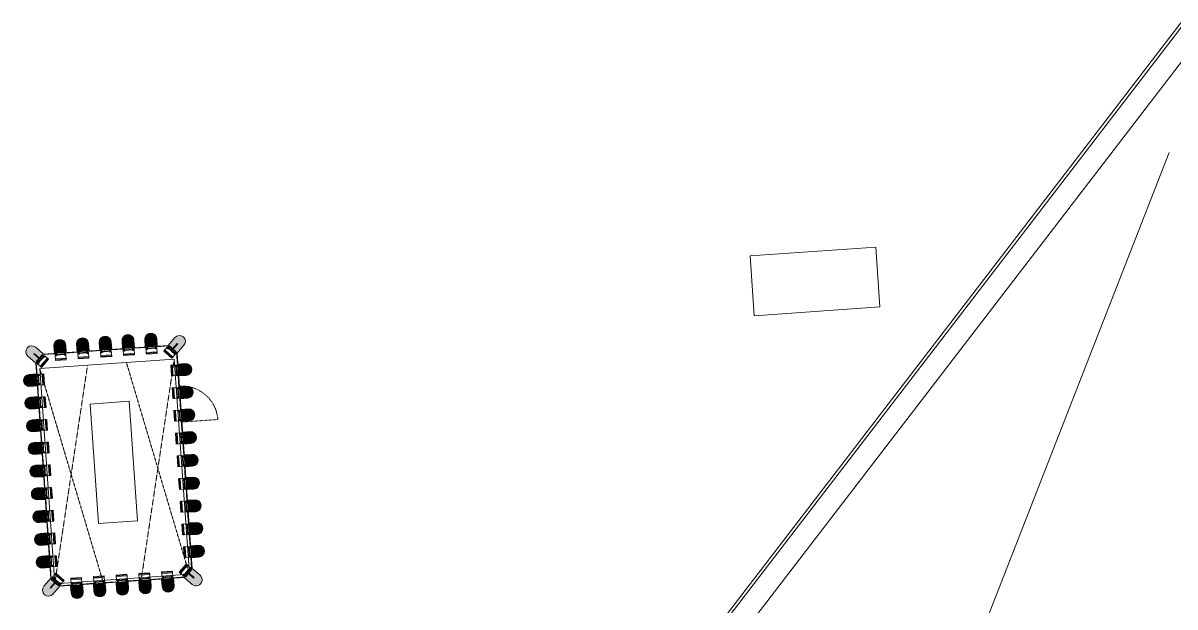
# Model space of a CAD drawing. Header units: millimetres. Extents: x 306 to 836129804, y -168137 to 818603917.
# Drawn here: x 833860512 to 833879721, y 818009146 to 818018891 of the extents above; entities that cross this region are included whole.
import ezdxf

# ---------------------------------------------------------------- set-up
doc = ezdxf.new("R2010")
doc.units = ezdxf.units.MM
doc.header["$LTSCALE"] = 3
doc.linetypes.add('Dash', pattern=[6, 3, -3])
doc.linetypes.add('Overhead', pattern=[1.8, 1.2, -0.6])
for name, color, linetype, lineweight in [('A-010-M_LINE', 251, 'Continuous', 13), ('A-010-M_LINE-T', 251, 'Continuous', 13), ('A-214-M_CURT_WALL', 251, 'Continuous', 13), ('A-215-M_CURT_PANEL', 251, 'Continuous', 13), ('A-215-MH_CURT_PANEL', 251, 'Dash', 13), ('A-340-M_RAILING', 251, 'Continuous', 13), ('A-810-M_ROOMS', 251, 'Continuous', 13), ('S-280-M_COLUMN', 253, 'Continuous', 9), ('Z-060-M_DETAIL', 253, 'Continuous', 5), ('Z-060-M_LINE_MEDIUM', 253, 'Continuous', 9)]:
    doc.layers.add(name, color=color, linetype=linetype, lineweight=lineweight)
doc.layers.add('UAJ-00XREF', color=7, linetype='Continuous')

# ---------------------------------------------------------------- blocks, each defined once
blk = doc.blocks.new('ARC_CWP_PERFORATED METAL_STRAIGHT - ARC_CWP_PERFORATED METAL_STRAIGHT-39453977-0300')
at = {"layer": 'A-215-M_CURT_PANEL', "lineweight": 9}
for p, q in [((-98, 8), (100, 8)), ((100, 5), (-95, 5)), ((100, 5), (100, 8))]:
    blk.add_line(p, q, dxfattribs=at)
blk = doc.blocks.new('ARC_CWP_PERFORATED METAL_STRAIGHT - ARC_CWP_PERFORATED METAL_STRAIGHT-39453995-0300')
at = {"layer": 'A-215-M_CURT_PANEL', "lineweight": 9}
for p, q in [((-98, -8), (100, -8)), ((100, -5), (-95, -5)), ((100, -5), (100, -8))]:
    blk.add_line(p, q, dxfattribs=at)
blk = doc.blocks.new('Circular Mullion - Perforated Mesh-26022574-0300')
at = {"layer": 'A-214-M_CURT_WALL'}
blk.add_hatch(color=256, dxfattribs=at).paths.add_polyline_path([(71, -246), (87, -225), (97, -197), (100, -175), (100, 0), (-100, 0), (-100, -175), (-97, -201), (-87, -225), (-71, -246), (-50, -262), (-26, -272), (0, -275), (26, -272), (50, -262)], flags=0)
at = {"layer": 'Z-060-M_DETAIL'}
for p, q in [((-100, 0), (-100, -175)), ((100, 0), (-100, 0)), ((-90, 120), (90, 120)), ((-90, 21), (-90, 120)), ((90, 108), (-90, 108)), ((-90, 108), (-90, 93)), ((-90, 93), (90, 93)), ((90, 33), (-90, 33)), ((90, 21), (-90, 21)), ((-75, 45), (-65, 45)), ((-75, 0), (-75, 45)), ((-65, 45), (-65, 0)), ((65, 45), (75, 45)), ((65, 0), (65, 45)), ((75, 45), (75, 0)), ((90, 120), (90, 21)), ((90, 93), (90, 108)), ((-75, 0), (-75, -10)), ((-65, 0), (-75, 0)), ((-75, -10), (75, -10)), ((-5, -125), (-5, 0)), ((5, -125), (-5, -125)), ((5, -125), (5, 0)), ((75, 0), (65, 0)), ((75, -10), (75, 0)), ((100, -175), (100, 0))]:
    blk.add_line(p, q, dxfattribs=at)
blk.add_arc((0, -175), 100, 180, 360, dxfattribs=at)
blk = doc.blocks.new('ARC_CWP_PERFORATED METAL_STRAIGHT - ARC_CWP_PERFORATED METAL_STRAIGHT-39453997-0300')
at = {"layer": 'A-215-M_CURT_PANEL', "lineweight": 9}
for p, q in [((-98, 8), (100, 8)), ((100, 5), (-95, 5)), ((100, 5), (100, 8))]:
    blk.add_line(p, q, dxfattribs=at)
blk = doc.blocks.new('ARC_CWP_PERFORATED METAL_STRAIGHT - ARC_CWP_PERFORATED METAL_STRAIGHT-V7-0300')
at = {"layer": 'A-215-M_CURT_PANEL', "lineweight": 9}
for p, q in [((-98, -8), (100, -8)), ((100, -5), (-95, -5)), ((100, -5), (100, -8))]:
    blk.add_line(p, q, dxfattribs=at)
blk = doc.blocks.new('Top Rail Type - Top Rail_Internal_-22321310-0300')
at = {"layer": 'A-340-M_RAILING'}
for p, q in [((64267, 73296), (82611, 94030)), ((64305, 73262), (82649, 93997))]:
    blk.add_line(p, q, dxfattribs=at)
blk = doc.blocks.new('ARC_CWP_PERFORATED METAL_STRAIGHT - ARC_CWP_PERFORATED METAL_STRAIGHT-V217-0300')
at = {"layer": 'A-215-M_CURT_PANEL', "lineweight": 9}
for p, q in [((100, -5), (-100, -5)), ((-100, -5), (-100, -8)), ((-100, -8), (100, -8)), ((100, -5), (100, -8))]:
    blk.add_line(p, q, dxfattribs=at)
blk = doc.blocks.new('Circular Mullion - ARC_225mm CERAMIC MULLION-27539017-0300')
at = {"layer": 'Z-060-M_DETAIL', "lineweight": 9}
blk.add_hatch(color=256, dxfattribs=at).paths.add_polyline_path([(100, -125), (97, -151), (87, -175), (71, -196), (50, -212), (26, -222), (0, -225), (-26, -222), (-50, -212), (-71, -196), (-87, -175), (-97, -151), (-100, -125), (-100, 0), (100, 0)], flags=0)
at = {"layer": 'Z-060-M_DETAIL'}
for p, q in [((-90, 120), (90, 120)), ((-90, 21), (-90, 120)), ((90, 108), (-90, 108)), ((-90, 108), (-90, 93)), ((-90, 93), (90, 93)), ((90, 33), (-90, 33)), ((90, 21), (-90, 21)), ((-75, 45), (-65, 45)), ((-75, 0), (-75, 45)), ((-65, 45), (-65, 0)), ((65, 45), (75, 45)), ((65, 0), (65, 45)), ((75, 45), (75, 0)), ((90, 120), (90, 21)), ((90, 93), (90, 108)), ((-75, 0), (-75, -10)), ((-65, 0), (-75, 0)), ((-75, -10), (75, -10)), ((-5, -125), (-5, 0)), ((5, -125), (-5, -125)), ((5, -125), (5, 0)), ((75, 0), (65, 0)), ((75, -10), (75, 0))]:
    blk.add_line(p, q, dxfattribs=at)
at = {"layer": 'Z-060-M_LINE_MEDIUM'}
for p, q in [((100, 0), (-100, 0)), ((-100, 0), (-100, -125)), ((100, -125), (100, 0))]:
    blk.add_line(p, q, dxfattribs=at)
blk.add_arc((0, -125), 100, 180, 360, dxfattribs=at)
blk = doc.blocks.new('ARC_CWP_PERFORATED METAL_STRAIGHT - ARC_CWP_PERFORATED METAL_STRAIGHT-V206-0300')
at = {"layer": 'A-215-M_CURT_PANEL', "lineweight": 9}
for p, q in [((95, -5), (-100, -5)), ((-100, -5), (-100, -8)), ((-100, -8), (98, -8))]:
    blk.add_line(p, q, dxfattribs=at)
blk = doc.blocks.new('ARC_CWP_PERFORATED METAL_STRAIGHT - ARC_CWP_PERFORATED METAL_STRAIGHT-V218-0300')
at = {"layer": 'A-215-M_CURT_PANEL', "lineweight": 9}
for p, q in [((-100, 5), (-100, 8)), ((-100, 8), (98, 8)), ((95, 5), (-100, 5))]:
    blk.add_line(p, q, dxfattribs=at)
blk = doc.blocks.new('ARC_CWP_PERFORATED METAL_STRAIGHT - ARC_CWP_PERFORATED METAL_STRAIGHT-V219-0300')
at = {"layer": 'A-215-M_CURT_PANEL', "lineweight": 9}
for p, q in [((100, -5), (-100, -5)), ((-100, -5), (-100, -8)), ((-100, -8), (100, -8)), ((100, -5), (100, -8))]:
    blk.add_line(p, q, dxfattribs=at)
blk = doc.blocks.new('ARC_CWP_PERFORATED METAL_STRAIGHT - ARC_CWP_PERFORATED METAL_STRAIGHT-39454075-0300')
at = {"layer": 'A-215-M_CURT_PANEL', "lineweight": 9}
for p, q in [((100, -5), (-100, -5)), ((-100, -5), (-100, -8)), ((-100, -8), (100, -8)), ((100, -5), (100, -8))]:
    blk.add_line(p, q, dxfattribs=at)
blk = doc.blocks.new('ARC_CWP_PERFORATED METAL_STRAIGHT - ARC_CWP_PERFORATED METAL_STRAIGHT-V203-0300')
at = {"layer": 'A-215-M_CURT_PANEL', "lineweight": 9}
for p, q in [((-100, 5), (-100, 8)), ((-100, 8), (100, 8)), ((100, 5), (-100, 5)), ((100, 5), (100, 8))]:
    blk.add_line(p, q, dxfattribs=at)
blk = doc.blocks.new('ARC_CWP_PERFORATED METAL_STRAIGHT - ARC_CWP_PERFORATED METAL_STRAIGHT-V204-0300')
at = {"layer": 'A-215-M_CURT_PANEL', "lineweight": 9}
for p, q in [((-100, 5), (-100, 8)), ((-100, 8), (98, 8)), ((95, 5), (-100, 5))]:
    blk.add_line(p, q, dxfattribs=at)
blk = doc.blocks.new('ARC_CWP_PERFORATED METAL_STRAIGHT - ARC_CWP_PERFORATED METAL_STRAIGHT-V220-0300')
at = {"layer": 'A-215-M_CURT_PANEL', "lineweight": 9}
for p, q in [((-100, 5), (-100, 8)), ((-100, 8), (100, 8)), ((100, 5), (-100, 5)), ((100, 5), (100, 8))]:
    blk.add_line(p, q, dxfattribs=at)
blk = doc.blocks.new('ARC_CWP_Access Panel - ARC_CWP_Access Panel-39744235-0300')
at = {"layer": 'A-215-M_CURT_PANEL', "lineweight": 9}
for p, q in [((-100, 5), (-100, 8)), ((-100, 8), (100, 8)), ((100, 5), (-100, 5)), ((100, 5), (100, 8))]:
    blk.add_line(p, q, dxfattribs=at)
at = {"layer": 'A-215-MH_CURT_PANEL'}
blk.add_line((-300, 0), (-300, -600), dxfattribs=at)
blk.add_arc((-300, 0), 600, 270, 0, dxfattribs=at)
blk = doc.blocks.new('3A35X-MAGP-P-MP-00')
at = {"layer": 'A-010-M_LINE'}
blk.add_line((834444406, 817978354), (834459377, 818016729), dxfattribs=at)
at = {"layer": 'A-010-M_LINE', "linetype": 'Overhead'}
for p, q in [((834441341, 818013182), (834440794, 818009535)), ((834441989, 818013227), (834443038, 818009692)), ((834442240, 818009636), (834442787, 818013283)), ((834441592, 818009591), (834440543, 818013126))]:
    blk.add_line(p, q, dxfattribs=at)
at = {"layer": 'A-010-M_LINE-T'}
for p, q in [((834440543, 818013126), (834442787, 818013283)), ((834442787, 818013283), (834443038, 818009692)), ((834440794, 818009535), (834440543, 818013126)), ((834443038, 818009692), (834440794, 818009535))]:
    blk.add_line(p, q, dxfattribs=at)
at = {"layer": 'A-810-M_ROOMS', "flags": 128}
for points in [[(834459893, 818018649), (834461355, 817997745), (834443877, 817976864), (834443217, 817986297), (834442768, 817986266), (834442719, 817986964), (834443168, 817986996), (834442537, 817996030)], [(834452388, 818015004), (834454483, 818015150), (834454552, 818014153), (834452457, 818014006)], [(834442953, 818009638), (834440878, 818009493), (834440727, 818009624), (834440476, 818013216), (834440608, 818013367), (834442682, 818013512), (834442833, 818013380), (834443084, 818009789)]]:
    blk.add_lwpolyline(points, close=True, dxfattribs=at)
at = {"layer": 'S-280-M_COLUMN', "lineweight": 13}
for p, q in [((834454483, 818015150), (834452388, 818015004)), ((834454483, 818015150), (834454552, 818014153)), ((834452457, 818014006), (834452388, 818015004)), ((834454552, 818014153), (834452457, 818014006)), ((834442035, 818012579), (834441386, 818012533)), ((834442035, 818012579), (834442174, 818010584)), ((834441526, 818010538), (834441386, 818012533)), ((834442174, 818010584), (834441526, 818010538))]:
    blk.add_line(p, q, dxfattribs=at)
at = {"layer": 'A-214-M_CURT_WALL', "lineweight": 9, "extrusion": (0, 0, -1)}
for p, rotation in [((-834442403, 818013492), 176.0010914742286), ((-834440887, 818013386), 176.0010914742286), ((-834441266, 818013413), 176.0010914742286), ((-834441645, 818013439), 176.0010914742286), ((-834442024, 818013466), 176.0010914742286), ((-834440496, 818012936), 86.00109147422869), ((-834440522, 818012557), 86.00109147422869), ((-834440549, 818012178), 86.00109147422869), ((-834440575, 818011799), 86.00109147422869), ((-834440602, 818011420), 86.00109147422869), ((-834440628, 818011041), 86.00109147422869), ((-834440655, 818010662), 86.00109147422869), ((-834440681, 818010283), 86.00109147422869), ((-834440708, 818009904), 86.00109147422869)]:
    blk.add_blockref('Circular Mullion - ARC_225mm CERAMIC MULLION-27539017-0300', p, dxfattribs=dict(at, rotation=rotation))
at = {"layer": 'A-214-M_CURT_WALL'}
for p, rotation in [((834442758, 818013446), 138.9989085257714), ((834440803, 818009559), 318.9989085257714)]:
    blk.add_blockref('Circular Mullion - Perforated Mesh-26022574-0300', p, dxfattribs=dict(at, rotation=rotation))
at = {"layer": 'A-214-M_CURT_WALL', "extrusion": (0, 0, -1)}
for p, rotation in [((-834440542, 818013291), 131.0010914742286), ((-834443019, 818009714), 311.0010914742286)]:
    blk.add_blockref('Circular Mullion - Perforated Mesh-26022574-0300', p, dxfattribs=dict(at, rotation=rotation))
at = {"layer": 'A-214-M_CURT_WALL', "lineweight": 9}
for p, rotation in [((834442853, 818013101), 93.99890852577145), ((834442879, 818012722), 93.99890852577145), ((834442906, 818012343), 93.99890852577145), ((834442932, 818011964), 93.99890852577145), ((834442959, 818011585), 93.99890852577145), ((834442985, 818011206), 93.99890852577145), ((834443012, 818010827), 93.99890852577145), ((834443038, 818010448), 93.99890852577145), ((834443065, 818010068), 93.99890852577145), ((834441916, 818009566), 3.998908525771384), ((834442295, 818009592), 3.998908525771384), ((834442674, 818009619), 3.998908525771384), ((834441158, 818009513), 3.998908525771384), ((834441537, 818009539), 3.998908525771384)]:
    blk.add_blockref('Circular Mullion - ARC_225mm CERAMIC MULLION-27539017-0300', p, dxfattribs=dict(at, rotation=rotation))
at = {"layer": 'A-215-M_CURT_PANEL'}
for name, p, rotation in [('ARC_CWP_PERFORATED METAL_STRAIGHT - ARC_CWP_PERFORATED METAL_STRAIGHT-V7-0300', (834440697, 818013373), 3.998908525771384), ('ARC_CWP_PERFORATED METAL_STRAIGHT - ARC_CWP_PERFORATED METAL_STRAIGHT-V217-0300', (834441076, 818013399), 3.998908525771384), ('ARC_CWP_PERFORATED METAL_STRAIGHT - ARC_CWP_PERFORATED METAL_STRAIGHT-V217-0300', (834441455, 818013426), 3.998908525771384), ('ARC_CWP_PERFORATED METAL_STRAIGHT - ARC_CWP_PERFORATED METAL_STRAIGHT-V217-0300', (834441835, 818013452), 3.998908525771384), ('ARC_CWP_PERFORATED METAL_STRAIGHT - ARC_CWP_PERFORATED METAL_STRAIGHT-V217-0300', (834442214, 818013479), 3.998908525771384), ('ARC_CWP_PERFORATED METAL_STRAIGHT - ARC_CWP_PERFORATED METAL_STRAIGHT-V206-0300', (834442593, 818013505), 3.998908525771384), ('ARC_CWP_PERFORATED METAL_STRAIGHT - ARC_CWP_PERFORATED METAL_STRAIGHT-V206-0300', (834440483, 818013126), 93.99890852577133), ('ARC_CWP_PERFORATED METAL_STRAIGHT - ARC_CWP_PERFORATED METAL_STRAIGHT-V217-0300', (834440509, 818012747), 93.99890852577133), ('ARC_CWP_PERFORATED METAL_STRAIGHT - ARC_CWP_PERFORATED METAL_STRAIGHT-V217-0300', (834440536, 818012368), 93.99890852577133), ('ARC_CWP_PERFORATED METAL_STRAIGHT - ARC_CWP_PERFORATED METAL_STRAIGHT-V217-0300', (834440562, 818011989), 93.99890852577133), ('ARC_CWP_PERFORATED METAL_STRAIGHT - ARC_CWP_PERFORATED METAL_STRAIGHT-V217-0300', (834440589, 818011609), 93.99890852577133), ('ARC_CWP_PERFORATED METAL_STRAIGHT - ARC_CWP_PERFORATED METAL_STRAIGHT-V217-0300', (834440615, 818011230), 93.99890852577133), ('ARC_CWP_PERFORATED METAL_STRAIGHT - ARC_CWP_PERFORATED METAL_STRAIGHT-V217-0300', (834440642, 818010851), 93.99890852577133), ('ARC_CWP_PERFORATED METAL_STRAIGHT - ARC_CWP_PERFORATED METAL_STRAIGHT-V219-0300', (834440668, 818010472), 93.99890852577133), ('ARC_CWP_PERFORATED METAL_STRAIGHT - ARC_CWP_PERFORATED METAL_STRAIGHT-39454075-0300', (834440695, 818010093), 93.99890852577133), ('ARC_CWP_PERFORATED METAL_STRAIGHT - ARC_CWP_PERFORATED METAL_STRAIGHT-39453995-0300', (834440721, 818009714), 93.99890852577133)]:
    blk.add_blockref(name, p, dxfattribs=dict(at, rotation=rotation))
at = {"layer": 'A-215-M_CURT_PANEL', "lineweight": 9}
for name, p, rotation in [('ARC_CWP_PERFORATED METAL_STRAIGHT - ARC_CWP_PERFORATED METAL_STRAIGHT-V218-0300', (834442840, 818013291), 93.99890852577145), ('ARC_CWP_PERFORATED METAL_STRAIGHT - ARC_CWP_PERFORATED METAL_STRAIGHT-V220-0300', (834442866, 818012911), 93.99890852577145), ('ARC_CWP_Access Panel - ARC_CWP_Access Panel-39744235-0300', (834442893, 818012532), 93.99890852577145), ('ARC_CWP_PERFORATED METAL_STRAIGHT - ARC_CWP_PERFORATED METAL_STRAIGHT-V220-0300', (834442919, 818012153), 93.99890852577145), ('ARC_CWP_PERFORATED METAL_STRAIGHT - ARC_CWP_PERFORATED METAL_STRAIGHT-V220-0300', (834442946, 818011774), 93.99890852577145), ('ARC_CWP_PERFORATED METAL_STRAIGHT - ARC_CWP_PERFORATED METAL_STRAIGHT-V220-0300', (834442972, 818011395), 93.99890852577145), ('ARC_CWP_PERFORATED METAL_STRAIGHT - ARC_CWP_PERFORATED METAL_STRAIGHT-V220-0300', (834442999, 818011016), 93.99890852577145), ('ARC_CWP_PERFORATED METAL_STRAIGHT - ARC_CWP_PERFORATED METAL_STRAIGHT-V220-0300', (834443025, 818010637), 93.99890852577145), ('ARC_CWP_PERFORATED METAL_STRAIGHT - ARC_CWP_PERFORATED METAL_STRAIGHT-V220-0300', (834443052, 818010258), 93.99890852577145), ('ARC_CWP_PERFORATED METAL_STRAIGHT - ARC_CWP_PERFORATED METAL_STRAIGHT-39453997-0300', (834443078, 818009879), 93.99890852577145), ('ARC_CWP_PERFORATED METAL_STRAIGHT - ARC_CWP_PERFORATED METAL_STRAIGHT-39453977-0300', (834440968, 818009499), 3.998908525771384), ('ARC_CWP_PERFORATED METAL_STRAIGHT - ARC_CWP_PERFORATED METAL_STRAIGHT-V203-0300', (834441347, 818009526), 3.998908525771384), ('ARC_CWP_PERFORATED METAL_STRAIGHT - ARC_CWP_PERFORATED METAL_STRAIGHT-V203-0300', (834441726, 818009552), 3.998908525771384), ('ARC_CWP_PERFORATED METAL_STRAIGHT - ARC_CWP_PERFORATED METAL_STRAIGHT-V203-0300', (834442105, 818009579), 3.998908525771384), ('ARC_CWP_PERFORATED METAL_STRAIGHT - ARC_CWP_PERFORATED METAL_STRAIGHT-V203-0300', (834442484, 818009605), 3.998908525771384), ('ARC_CWP_PERFORATED METAL_STRAIGHT - ARC_CWP_PERFORATED METAL_STRAIGHT-V204-0300', (834442863, 818009632), 3.998908525771384)]:
    blk.add_blockref(name, p, dxfattribs=dict(at, rotation=rotation))
at = {"layer": 'A-340-M_RAILING', "rotation": 3.998908525771384}
blk.add_blockref('Top Rail Type - Top Rail_Internal_-22321310-0300', (834383717, 817919329), dxfattribs=at)

msp = doc.modelspace()

# ---------------------------------------------------------------- block references
at = {"layer": 'UAJ-00XREF', "ltscale": 0.5}
msp.add_blockref('3A35X-MAGP-P-MP-00', (-579753, 0), dxfattribs=at)

doc.saveas('drawing.dxf')
